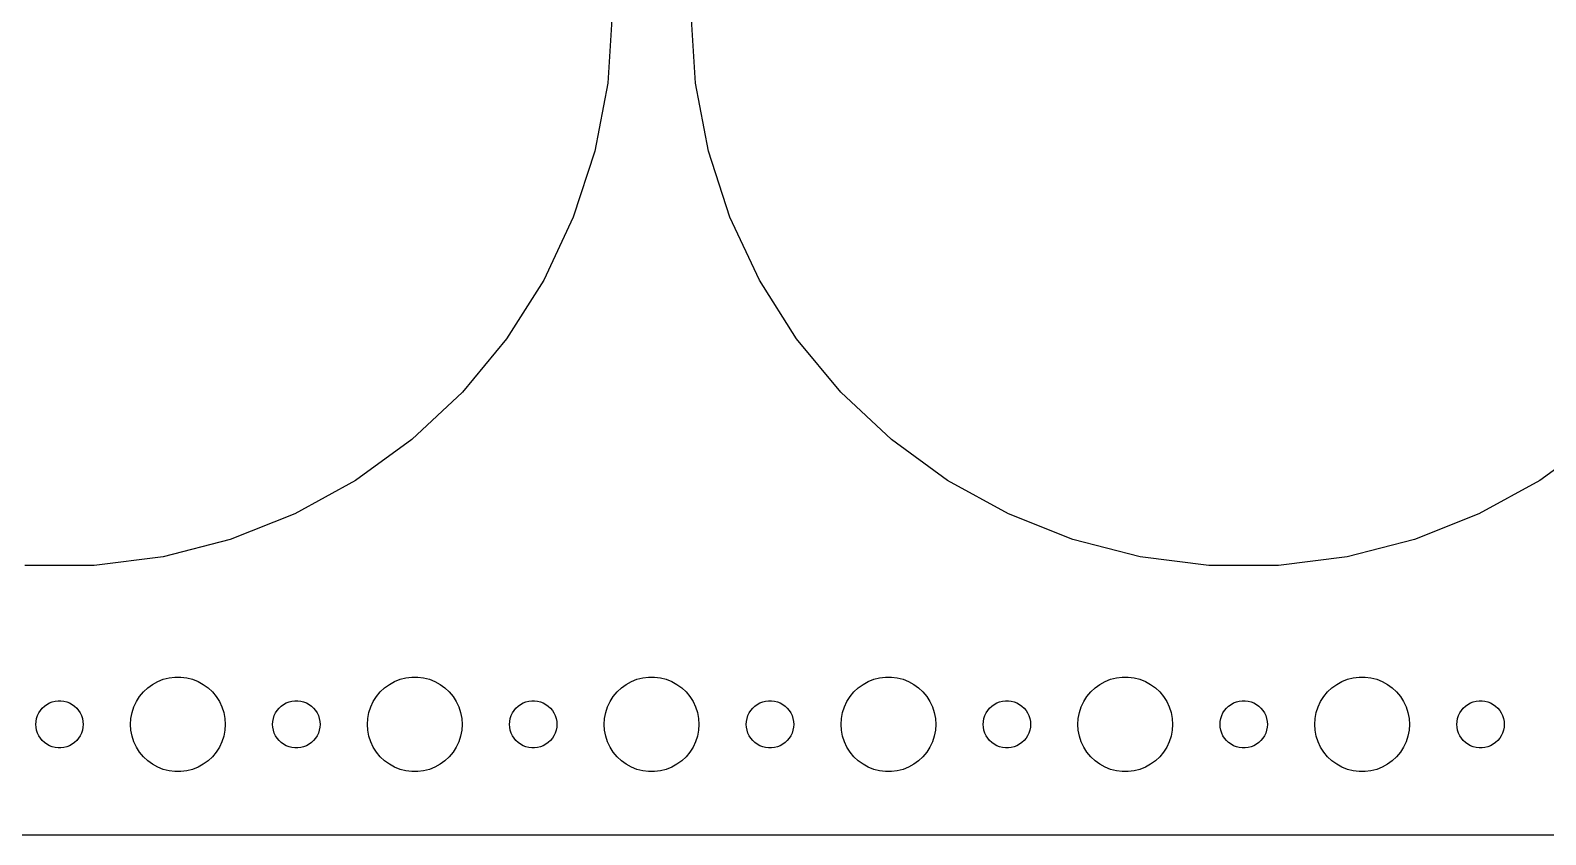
# Model space of a CAD drawing. Header units: metres. Extents: x -194 to 194, y 62 to 280.
# Drawn here: x -1.8 to 94.1, y 62 to 113 of the extents above; entities that cross this region are included whole.
import ezdxf

# ---------------------------------------------------------------- set-up
doc = ezdxf.new("R2010")
doc.units = ezdxf.units.M

msp = doc.modelspace()

# ---------------------------------------------------------------- linework, layer by layer
for p, q in [((35, 114), (34.724, 109.613)), ((40.276, 109.613), (40, 114)), ((34.724, 109.613), (33.9004, 105.296)), ((41.0996, 105.296), (40.276, 109.613)), ((33.9004, 105.296), (32.5422, 101.116)), ((42.4578, 101.116), (41.0996, 105.296)), ((32.5422, 101.116), (30.6707, 97.1386)), ((44.3293, 97.1386), (42.4578, 101.116)), ((30.6707, 97.1386), (28.3156, 93.4275)), ((46.6844, 93.4275), (44.3293, 97.1386)), ((28.3156, 93.4275), (25.5139, 90.0409)), ((49.4861, 90.0409), (46.6844, 93.4275)), ((25.5139, 90.0409), (22.3098, 87.032)), ((52.6902, 87.032), (49.4861, 90.0409)), ((22.3098, 87.032), (18.7539, 84.4485)), ((56.2461, 84.4485), (52.6902, 87.032)), ((97.3098, 87.032), (93.7539, 84.4485)), ((18.7539, 84.4485), (14.9023, 82.3311)), ((60.0977, 82.3311), (56.2461, 84.4485)), ((93.7539, 84.4485), (89.9023, 82.3311)), ((14.9023, 82.3311), (10.8156, 80.713)), ((64.1844, 80.713), (60.0977, 82.3311)), ((89.9023, 82.3311), (85.8156, 80.713)), ((10.8156, 80.713), (6.55833, 79.6199)), ((68.4417, 79.6199), (64.1844, 80.713)), ((85.8156, 80.713), (81.5583, 79.6199)), ((2.19766, 79.0691), (-2.19766, 79.0691)), ((6.55833, 79.6199), (2.19766, 79.0691)), ((72.8023, 79.0691), (68.4417, 79.6199)), ((77.1977, 79.0691), (72.8023, 79.0691)), ((81.5583, 79.6199), (77.1977, 79.0691)), ((6.93785, 71.9469), (7.31161, 71.9941)), ((7.31161, 71.9941), (7.68837, 71.9941)), ((7.68837, 71.9941), (8.06213, 71.9469)), ((21.9379, 71.9469), (22.3116, 71.9941)), ((22.3116, 71.9941), (22.6884, 71.9941)), ((22.6884, 71.9941), (23.0621, 71.9469)), ((36.9379, 71.9469), (37.3116, 71.9941)), ((37.3116, 71.9941), (37.6884, 71.9941)), ((37.6884, 71.9941), (38.0621, 71.9469)), ((51.9379, 71.9469), (52.3116, 71.9941)), ((52.3116, 71.9941), (52.6884, 71.9941)), ((52.6884, 71.9941), (53.0621, 71.9469)), ((66.9379, 71.9469), (67.3116, 71.9941)), ((67.3116, 71.9941), (67.6884, 71.9941)), ((67.6884, 71.9941), (68.0621, 71.9469)), ((81.9379, 71.9469), (82.3116, 71.9941)), ((82.3116, 71.9941), (82.6884, 71.9941)), ((82.6884, 71.9941), (83.0621, 71.9469)), ((5.07294, 70.7634), (5.31308, 71.0536)), ((5.31308, 71.0536), (5.58772, 71.3115)), ((5.58772, 71.3115), (5.89252, 71.533)), ((5.89252, 71.533), (6.22266, 71.7145)), ((6.22266, 71.7145), (6.57294, 71.8532)), ((6.57294, 71.8532), (6.93785, 71.9469)), ((8.06213, 71.9469), (8.42705, 71.8532)), ((8.42705, 71.8532), (8.77733, 71.7145)), ((8.77733, 71.7145), (9.10747, 71.533)), ((9.10747, 71.533), (9.41226, 71.3115)), ((9.41226, 71.3115), (9.6869, 71.0536)), ((9.6869, 71.0536), (9.92705, 70.7634)), ((20.0729, 70.7634), (20.3131, 71.0536)), ((20.3131, 71.0536), (20.5877, 71.3115)), ((20.5877, 71.3115), (20.8925, 71.533)), ((20.8925, 71.533), (21.2227, 71.7145)), ((21.2227, 71.7145), (21.5729, 71.8532)), ((21.5729, 71.8532), (21.9379, 71.9469)), ((23.0621, 71.9469), (23.427, 71.8532)), ((23.427, 71.8532), (23.7773, 71.7145)), ((23.7773, 71.7145), (24.1075, 71.533)), ((24.1075, 71.533), (24.4123, 71.3115)), ((24.4123, 71.3115), (24.6869, 71.0536)), ((24.6869, 71.0536), (24.927, 70.7634)), ((35.0729, 70.7634), (35.3131, 71.0536)), ((35.3131, 71.0536), (35.5877, 71.3115)), ((35.5877, 71.3115), (35.8925, 71.533)), ((35.8925, 71.533), (36.2227, 71.7145)), ((36.2227, 71.7145), (36.5729, 71.8532)), ((36.5729, 71.8532), (36.9379, 71.9469)), ((38.0621, 71.9469), (38.427, 71.8532)), ((38.427, 71.8532), (38.7773, 71.7145)), ((38.7773, 71.7145), (39.1075, 71.533)), ((39.1075, 71.533), (39.4123, 71.3115)), ((39.4123, 71.3115), (39.6869, 71.0536)), ((39.6869, 71.0536), (39.927, 70.7634)), ((50.0729, 70.7634), (50.3131, 71.0536)), ((50.3131, 71.0536), (50.5877, 71.3115)), ((50.5877, 71.3115), (50.8925, 71.533)), ((50.8925, 71.533), (51.2227, 71.7145)), ((51.2227, 71.7145), (51.5729, 71.8532)), ((51.5729, 71.8532), (51.9379, 71.9469)), ((53.0621, 71.9469), (53.427, 71.8532)), ((53.427, 71.8532), (53.7773, 71.7145)), ((53.7773, 71.7145), (54.1075, 71.533)), ((54.1075, 71.533), (54.4123, 71.3115)), ((54.4123, 71.3115), (54.6869, 71.0536)), ((54.6869, 71.0536), (54.927, 70.7634)), ((65.073, 70.7634), (65.3131, 71.0536)), ((65.3131, 71.0536), (65.5877, 71.3115)), ((65.5877, 71.3115), (65.8925, 71.533)), ((65.8925, 71.533), (66.2227, 71.7145)), ((66.2227, 71.7145), (66.573, 71.8532)), ((66.573, 71.8532), (66.9379, 71.9469)), ((68.0621, 71.9469), (68.427, 71.8532)), ((68.427, 71.8532), (68.7773, 71.7145)), ((68.7773, 71.7145), (69.1075, 71.533)), ((69.1075, 71.533), (69.4123, 71.3115)), ((69.4123, 71.3115), (69.6869, 71.0536)), ((69.6869, 71.0536), (69.927, 70.7634)), ((80.073, 70.7634), (80.3131, 71.0536)), ((80.3131, 71.0536), (80.5877, 71.3115)), ((80.5877, 71.3115), (80.8925, 71.533)), ((80.8925, 71.533), (81.2227, 71.7145)), ((81.2227, 71.7145), (81.573, 71.8532)), ((81.573, 71.8532), (81.9379, 71.9469)), ((83.0621, 71.9469), (83.427, 71.8532)), ((83.427, 71.8532), (83.7773, 71.7145)), ((83.7773, 71.7145), (84.1075, 71.533)), ((84.1075, 71.533), (84.4123, 71.3115)), ((84.4123, 71.3115), (84.6869, 71.0536)), ((84.6869, 71.0536), (84.927, 70.7634)), ((-1.09344, 70.0268), (-0.95613, 70.1558)), ((-0.95613, 70.1558), (-0.80373, 70.2665)), ((-0.80373, 70.2665), (-0.63866, 70.3572)), ((-0.63866, 70.3572), (-0.46352, 70.4266)), ((-0.46352, 70.4266), (-0.28107, 70.4734)), ((-0.28107, 70.4734), (-0.09418, 70.497)), ((-0.09418, 70.497), (0.09418, 70.497)), ((0.09418, 70.497), (0.28107, 70.4734)), ((0.28107, 70.4734), (0.46352, 70.4266)), ((0.46352, 70.4266), (0.63866, 70.3572)), ((0.63866, 70.3572), (0.80373, 70.2665)), ((0.80373, 70.2665), (0.95613, 70.1558)), ((0.95613, 70.1558), (1.09344, 70.0268)), ((4.59424, 69.7461), (4.71066, 70.1044)), ((4.71066, 70.1044), (4.87108, 70.4453)), ((4.87108, 70.4453), (5.07294, 70.7634)), ((9.92705, 70.7634), (10.1289, 70.4453)), ((10.1289, 70.4453), (10.2893, 70.1044)), ((10.2893, 70.1044), (10.4057, 69.7461)), ((13.9065, 70.0268), (14.0439, 70.1558)), ((14.0439, 70.1558), (14.1963, 70.2665)), ((14.1963, 70.2665), (14.3613, 70.3572)), ((14.3613, 70.3572), (14.5365, 70.4266)), ((14.5365, 70.4266), (14.7189, 70.4734)), ((14.7189, 70.4734), (14.9058, 70.497)), ((14.9058, 70.497), (15.0942, 70.497)), ((15.0942, 70.497), (15.2811, 70.4734)), ((15.2811, 70.4734), (15.4635, 70.4266)), ((15.4635, 70.4266), (15.6387, 70.3572)), ((15.6387, 70.3572), (15.8037, 70.2665)), ((15.8037, 70.2665), (15.9561, 70.1558)), ((15.9561, 70.1558), (16.0934, 70.0268)), ((19.5942, 69.7461), (19.7107, 70.1044)), ((19.7107, 70.1044), (19.8711, 70.4453)), ((19.8711, 70.4453), (20.0729, 70.7634)), ((24.927, 70.7634), (25.1289, 70.4453)), ((25.1289, 70.4453), (25.2893, 70.1044)), ((25.2893, 70.1044), (25.4057, 69.7461)), ((28.9065, 70.0268), (29.0439, 70.1558)), ((29.0439, 70.1558), (29.1963, 70.2665)), ((29.1963, 70.2665), (29.3613, 70.3572)), ((29.3613, 70.3572), (29.5365, 70.4266)), ((29.5365, 70.4266), (29.7189, 70.4734)), ((29.7189, 70.4734), (29.9058, 70.497)), ((29.9058, 70.497), (30.0942, 70.497)), ((30.0942, 70.497), (30.2811, 70.4734)), ((30.2811, 70.4734), (30.4635, 70.4266)), ((30.4635, 70.4266), (30.6387, 70.3572)), ((30.6387, 70.3572), (30.8037, 70.2665)), ((30.8037, 70.2665), (30.9561, 70.1558)), ((30.9561, 70.1558), (31.0934, 70.0268)), ((34.5942, 69.7461), (34.7107, 70.1044)), ((34.7107, 70.1044), (34.8711, 70.4453)), ((34.8711, 70.4453), (35.0729, 70.7634)), ((39.927, 70.7634), (40.1289, 70.4453)), ((40.1289, 70.4453), (40.2893, 70.1044)), ((40.2893, 70.1044), (40.4057, 69.7461)), ((43.9065, 70.0268), (44.0439, 70.1558)), ((44.0439, 70.1558), (44.1963, 70.2665)), ((44.1963, 70.2665), (44.3613, 70.3572)), ((44.3613, 70.3572), (44.5365, 70.4266)), ((44.5365, 70.4266), (44.7189, 70.4734)), ((44.7189, 70.4734), (44.9058, 70.497)), ((44.9058, 70.497), (45.0942, 70.497)), ((45.0942, 70.497), (45.2811, 70.4734)), ((45.2811, 70.4734), (45.4635, 70.4266)), ((45.4635, 70.4266), (45.6387, 70.3572)), ((45.6387, 70.3572), (45.8037, 70.2665)), ((45.8037, 70.2665), (45.9561, 70.1558)), ((45.9561, 70.1558), (46.0934, 70.0268)), ((49.5942, 69.7461), (49.7107, 70.1044)), ((49.7107, 70.1044), (49.8711, 70.4453)), ((49.8711, 70.4453), (50.0729, 70.7634)), ((54.927, 70.7634), (55.1289, 70.4453)), ((55.1289, 70.4453), (55.2893, 70.1044)), ((55.2893, 70.1044), (55.4057, 69.7461)), ((58.9065, 70.0268), (59.0439, 70.1558)), ((59.0439, 70.1558), (59.1963, 70.2665)), ((59.1963, 70.2665), (59.3613, 70.3572)), ((59.3613, 70.3572), (59.5365, 70.4266)), ((59.5365, 70.4266), (59.7189, 70.4734)), ((59.7189, 70.4734), (59.9058, 70.497)), ((59.9058, 70.497), (60.0942, 70.497)), ((60.0942, 70.497), (60.2811, 70.4734)), ((60.2811, 70.4734), (60.4635, 70.4266)), ((60.4635, 70.4266), (60.6387, 70.3572)), ((60.6387, 70.3572), (60.8037, 70.2665)), ((60.8037, 70.2665), (60.9561, 70.1558)), ((60.9561, 70.1558), (61.0934, 70.0268)), ((64.5943, 69.7461), (64.7107, 70.1044)), ((64.7107, 70.1044), (64.8711, 70.4453)), ((64.8711, 70.4453), (65.073, 70.7634)), ((69.927, 70.7634), (70.1289, 70.4453)), ((70.1289, 70.4453), (70.2893, 70.1044)), ((70.2893, 70.1044), (70.4057, 69.7461)), ((73.9065, 70.0268), (74.0439, 70.1558)), ((74.0439, 70.1558), (74.1963, 70.2665)), ((74.1963, 70.2665), (74.3613, 70.3572)), ((74.3613, 70.3572), (74.5365, 70.4266)), ((74.5365, 70.4266), (74.7189, 70.4734)), ((74.7189, 70.4734), (74.9058, 70.497)), ((74.9058, 70.497), (75.0942, 70.497)), ((75.0942, 70.497), (75.2811, 70.4734)), ((75.2811, 70.4734), (75.4635, 70.4266)), ((75.4635, 70.4266), (75.6387, 70.3572)), ((75.6387, 70.3572), (75.8037, 70.2665)), ((75.8037, 70.2665), (75.9561, 70.1558)), ((75.9561, 70.1558), (76.0934, 70.0268)), ((79.5943, 69.7461), (79.7107, 70.1044)), ((79.7107, 70.1044), (79.8711, 70.4453)), ((79.8711, 70.4453), (80.073, 70.7634)), ((84.927, 70.7634), (85.1289, 70.4453)), ((85.1289, 70.4453), (85.2893, 70.1044)), ((85.2893, 70.1044), (85.4057, 69.7461)), ((88.9065, 70.0268), (89.0439, 70.1558)), ((89.0439, 70.1558), (89.1963, 70.2665)), ((89.1963, 70.2665), (89.3613, 70.3572)), ((89.3613, 70.3572), (89.5365, 70.4266)), ((89.5365, 70.4266), (89.7189, 70.4734)), ((89.7189, 70.4734), (89.9058, 70.497)), ((89.9058, 70.497), (90.0942, 70.497)), ((90.0942, 70.497), (90.2811, 70.4734)), ((90.2811, 70.4734), (90.4635, 70.4266)), ((90.4635, 70.4266), (90.6387, 70.3572)), ((90.6387, 70.3572), (90.8037, 70.2665)), ((90.8037, 70.2665), (90.9561, 70.1558)), ((90.9561, 70.1558), (91.0934, 70.0268)), ((-1.5, 69), (-1.48816, 69.188)), ((-1.48816, 69.188), (-1.45287, 69.373)), ((-1.45287, 69.373), (-1.39465, 69.5522)), ((-1.39465, 69.5522), (-1.31445, 69.7226)), ((-1.31445, 69.7226), (-1.21352, 69.8817)), ((-1.21352, 69.8817), (-1.09344, 70.0268)), ((1.09344, 70.0268), (1.21352, 69.8817)), ((1.21352, 69.8817), (1.31445, 69.7226)), ((1.31445, 69.7226), (1.39465, 69.5522)), ((1.39465, 69.5522), (1.45287, 69.373)), ((1.45287, 69.373), (1.48816, 69.188)), ((1.48816, 69.188), (1.5, 69)), ((4.5, 69), (4.52365, 69.376)), ((4.52365, 69.376), (4.59424, 69.7461)), ((10.4057, 69.7461), (10.4763, 69.376)), ((10.4763, 69.376), (10.5, 69)), ((13.5, 69), (13.5118, 69.188)), ((13.5118, 69.188), (13.5471, 69.373)), ((13.5471, 69.373), (13.6053, 69.5522)), ((13.6053, 69.5522), (13.6855, 69.7226)), ((13.6855, 69.7226), (13.7865, 69.8817)), ((13.7865, 69.8817), (13.9065, 70.0268)), ((16.0934, 70.0268), (16.2135, 69.8817)), ((16.2135, 69.8817), (16.3145, 69.7226)), ((16.3145, 69.7226), (16.3947, 69.5522)), ((16.3947, 69.5522), (16.4529, 69.373)), ((16.4529, 69.373), (16.4882, 69.188)), ((16.4882, 69.188), (16.5, 69)), ((19.5, 69), (19.5237, 69.376)), ((19.5237, 69.376), (19.5942, 69.7461)), ((25.4057, 69.7461), (25.4763, 69.376)), ((25.4763, 69.376), (25.5, 69)), ((28.5, 69), (28.5118, 69.188)), ((28.5118, 69.188), (28.5471, 69.373)), ((28.5471, 69.373), (28.6053, 69.5522)), ((28.6053, 69.5522), (28.6855, 69.7226)), ((28.6855, 69.7226), (28.7865, 69.8817)), ((28.7865, 69.8817), (28.9065, 70.0268)), ((31.0934, 70.0268), (31.2135, 69.8817)), ((31.2135, 69.8817), (31.3145, 69.7226)), ((31.3145, 69.7226), (31.3947, 69.5522)), ((31.3947, 69.5522), (31.4529, 69.373)), ((31.4529, 69.373), (31.4882, 69.188)), ((31.4882, 69.188), (31.5, 69)), ((34.5, 69), (34.5237, 69.376)), ((34.5237, 69.376), (34.5942, 69.7461)), ((40.4057, 69.7461), (40.4763, 69.376)), ((40.4763, 69.376), (40.5, 69)), ((43.5, 69), (43.5118, 69.188)), ((43.5118, 69.188), (43.5471, 69.373)), ((43.5471, 69.373), (43.6053, 69.5522)), ((43.6053, 69.5522), (43.6855, 69.7226)), ((43.6855, 69.7226), (43.7865, 69.8817)), ((43.7865, 69.8817), (43.9065, 70.0268)), ((46.0934, 70.0268), (46.2135, 69.8817)), ((46.2135, 69.8817), (46.3145, 69.7226)), ((46.3145, 69.7226), (46.3947, 69.5522)), ((46.3947, 69.5522), (46.4529, 69.373)), ((46.4529, 69.373), (46.4882, 69.188)), ((46.4882, 69.188), (46.5, 69)), ((49.5, 69), (49.5237, 69.376)), ((49.5237, 69.376), (49.5942, 69.7461)), ((55.4057, 69.7461), (55.4763, 69.376)), ((55.4763, 69.376), (55.5, 69)), ((58.5, 69), (58.5118, 69.188)), ((58.5118, 69.188), (58.5471, 69.373)), ((58.5471, 69.373), (58.6053, 69.5522)), ((58.6053, 69.5522), (58.6855, 69.7226)), ((58.6855, 69.7226), (58.7865, 69.8817)), ((58.7865, 69.8817), (58.9065, 70.0268)), ((61.0934, 70.0268), (61.2135, 69.8817)), ((61.2135, 69.8817), (61.3145, 69.7226)), ((61.3145, 69.7226), (61.3947, 69.5522)), ((61.3947, 69.5522), (61.4529, 69.373)), ((61.4529, 69.373), (61.4882, 69.188)), ((61.4882, 69.188), (61.5, 69)), ((64.5, 69), (64.5237, 69.376)), ((64.5237, 69.376), (64.5943, 69.7461)), ((70.4057, 69.7461), (70.4763, 69.376)), ((70.4763, 69.376), (70.5, 69)), ((73.5, 69), (73.5118, 69.188)), ((73.5118, 69.188), (73.5471, 69.373)), ((73.5471, 69.373), (73.6053, 69.5522)), ((73.6053, 69.5522), (73.6855, 69.7226)), ((73.6855, 69.7226), (73.7865, 69.8817)), ((73.7865, 69.8817), (73.9065, 70.0268)), ((76.0934, 70.0268), (76.2135, 69.8817)), ((76.2135, 69.8817), (76.3145, 69.7226)), ((76.3145, 69.7226), (76.3947, 69.5522)), ((76.3947, 69.5522), (76.4529, 69.373)), ((76.4529, 69.373), (76.4882, 69.188)), ((76.4882, 69.188), (76.5, 69)), ((79.5, 69), (79.5237, 69.376)), ((79.5237, 69.376), (79.5943, 69.7461)), ((85.4057, 69.7461), (85.4763, 69.376)), ((85.4763, 69.376), (85.5, 69)), ((88.5, 69), (88.5118, 69.188)), ((88.5118, 69.188), (88.5471, 69.373)), ((88.5471, 69.373), (88.6053, 69.5522)), ((88.6053, 69.5522), (88.6855, 69.7226)), ((88.6855, 69.7226), (88.7865, 69.8817)), ((88.7865, 69.8817), (88.9065, 70.0268)), ((91.0934, 70.0268), (91.2135, 69.8817)), ((91.2135, 69.8817), (91.3145, 69.7226)), ((91.3145, 69.7226), (91.3947, 69.5522)), ((91.3947, 69.5522), (91.4529, 69.373)), ((91.4529, 69.373), (91.4882, 69.188)), ((91.4882, 69.188), (91.5, 69)), ((-1.48816, 68.812), (-1.5, 69)), ((-1.45287, 68.627), (-1.48816, 68.812)), ((-1.39465, 68.4478), (-1.45287, 68.627)), ((-1.31445, 68.2774), (-1.39465, 68.4478)), ((-1.21352, 68.1183), (-1.31445, 68.2774)), ((1.31445, 68.2774), (1.21352, 68.1183)), ((1.39465, 68.4478), (1.31445, 68.2774)), ((1.45287, 68.627), (1.39465, 68.4478)), ((1.48816, 68.812), (1.45287, 68.627)), ((1.5, 69), (1.48816, 68.812)), ((4.52365, 68.624), (4.5, 69)), ((4.59424, 68.2539), (4.52365, 68.624)), ((4.71066, 67.8956), (4.59424, 68.2539)), ((10.4057, 68.2539), (10.2893, 67.8956)), ((10.4763, 68.624), (10.4057, 68.2539)), ((10.5, 69), (10.4763, 68.624)), ((13.5118, 68.812), (13.5, 69)), ((13.5471, 68.627), (13.5118, 68.812)), ((13.6053, 68.4478), (13.5471, 68.627)), ((13.6855, 68.2774), (13.6053, 68.4478)), ((13.7865, 68.1183), (13.6855, 68.2774)), ((16.3145, 68.2774), (16.2135, 68.1183)), ((16.3947, 68.4478), (16.3145, 68.2774)), ((16.4529, 68.627), (16.3947, 68.4478)), ((16.4882, 68.812), (16.4529, 68.627)), ((16.5, 69), (16.4882, 68.812)), ((19.5237, 68.624), (19.5, 69)), ((19.5942, 68.2539), (19.5237, 68.624)), ((19.7107, 67.8956), (19.5942, 68.2539)), ((25.4057, 68.2539), (25.2893, 67.8956)), ((25.4763, 68.624), (25.4057, 68.2539)), ((25.5, 69), (25.4763, 68.624)), ((28.5118, 68.812), (28.5, 69)), ((28.5471, 68.627), (28.5118, 68.812)), ((28.6053, 68.4478), (28.5471, 68.627)), ((28.6855, 68.2774), (28.6053, 68.4478)), ((28.7865, 68.1183), (28.6855, 68.2774)), ((31.3145, 68.2774), (31.2135, 68.1183)), ((31.3947, 68.4478), (31.3145, 68.2774)), ((31.4529, 68.627), (31.3947, 68.4478)), ((31.4882, 68.812), (31.4529, 68.627)), ((31.5, 69), (31.4882, 68.812)), ((34.5237, 68.624), (34.5, 69)), ((34.5942, 68.2539), (34.5237, 68.624)), ((34.7107, 67.8956), (34.5942, 68.2539)), ((40.4057, 68.2539), (40.2893, 67.8956)), ((40.4763, 68.624), (40.4057, 68.2539)), ((40.5, 69), (40.4763, 68.624)), ((43.5118, 68.812), (43.5, 69)), ((43.5471, 68.627), (43.5118, 68.812)), ((43.6053, 68.4478), (43.5471, 68.627)), ((43.6855, 68.2774), (43.6053, 68.4478)), ((43.7865, 68.1183), (43.6855, 68.2774)), ((46.3145, 68.2774), (46.2135, 68.1183)), ((46.3947, 68.4478), (46.3145, 68.2774)), ((46.4529, 68.627), (46.3947, 68.4478)), ((46.4882, 68.812), (46.4529, 68.627)), ((46.5, 69), (46.4882, 68.812)), ((49.5237, 68.624), (49.5, 69)), ((49.5942, 68.2539), (49.5237, 68.624)), ((49.7107, 67.8956), (49.5942, 68.2539)), ((55.4057, 68.2539), (55.2893, 67.8956)), ((55.4763, 68.624), (55.4057, 68.2539)), ((55.5, 69), (55.4763, 68.624)), ((58.5118, 68.812), (58.5, 69)), ((58.5471, 68.627), (58.5118, 68.812)), ((58.6053, 68.4478), (58.5471, 68.627)), ((58.6855, 68.2774), (58.6053, 68.4478)), ((58.7865, 68.1183), (58.6855, 68.2774)), ((61.3145, 68.2774), (61.2135, 68.1183)), ((61.3947, 68.4478), (61.3145, 68.2774)), ((61.4529, 68.627), (61.3947, 68.4478)), ((61.4882, 68.812), (61.4529, 68.627)), ((61.5, 69), (61.4882, 68.812)), ((64.5237, 68.624), (64.5, 69)), ((64.5943, 68.2539), (64.5237, 68.624)), ((64.7107, 67.8956), (64.5943, 68.2539)), ((70.4057, 68.2539), (70.2893, 67.8956)), ((70.4763, 68.624), (70.4057, 68.2539)), ((70.5, 69), (70.4763, 68.624)), ((73.5118, 68.812), (73.5, 69)), ((73.5471, 68.627), (73.5118, 68.812)), ((73.6053, 68.4478), (73.5471, 68.627)), ((73.6855, 68.2774), (73.6053, 68.4478)), ((73.7865, 68.1183), (73.6855, 68.2774)), ((76.3145, 68.2774), (76.2135, 68.1183)), ((76.3947, 68.4478), (76.3145, 68.2774)), ((76.4529, 68.627), (76.3947, 68.4478)), ((76.4882, 68.812), (76.4529, 68.627)), ((76.5, 69), (76.4882, 68.812)), ((79.5237, 68.624), (79.5, 69)), ((79.5943, 68.2539), (79.5237, 68.624)), ((79.7107, 67.8956), (79.5943, 68.2539)), ((85.4057, 68.2539), (85.2893, 67.8956)), ((85.4763, 68.624), (85.4057, 68.2539)), ((85.5, 69), (85.4763, 68.624)), ((88.5118, 68.812), (88.5, 69)), ((88.5471, 68.627), (88.5118, 68.812)), ((88.6053, 68.4478), (88.5471, 68.627)), ((88.6855, 68.2774), (88.6053, 68.4478)), ((88.7865, 68.1183), (88.6855, 68.2774)), ((91.3145, 68.2774), (91.2135, 68.1183)), ((91.3947, 68.4478), (91.3145, 68.2774)), ((91.4529, 68.627), (91.3947, 68.4478)), ((91.4882, 68.812), (91.4529, 68.627)), ((91.5, 69), (91.4882, 68.812)), ((-1.09344, 67.9732), (-1.21352, 68.1183)), ((-0.95613, 67.8442), (-1.09344, 67.9732)), ((-0.80373, 67.7335), (-0.95613, 67.8442)), ((-0.63866, 67.6428), (-0.80373, 67.7335)), ((-0.46352, 67.5734), (-0.63866, 67.6428)), ((-0.28107, 67.5266), (-0.46352, 67.5734)), ((-0.09418, 67.503), (-0.28107, 67.5266)), ((0.09418, 67.503), (-0.09418, 67.503)), ((0.28107, 67.5266), (0.09418, 67.503)), ((0.46352, 67.5734), (0.28107, 67.5266)), ((0.63866, 67.6428), (0.46352, 67.5734)), ((0.80373, 67.7335), (0.63866, 67.6428)), ((0.95613, 67.8442), (0.80373, 67.7335)), ((1.09344, 67.9732), (0.95613, 67.8442)), ((1.21352, 68.1183), (1.09344, 67.9732)), ((4.87108, 67.5547), (4.71066, 67.8956)), ((5.07294, 67.2366), (4.87108, 67.5547)), ((5.31308, 66.9464), (5.07294, 67.2366)), ((9.92705, 67.2366), (9.6869, 66.9464)), ((10.1289, 67.5547), (9.92705, 67.2366)), ((10.2893, 67.8956), (10.1289, 67.5547)), ((13.9065, 67.9732), (13.7865, 68.1183)), ((14.0439, 67.8442), (13.9065, 67.9732)), ((14.1963, 67.7335), (14.0439, 67.8442)), ((14.3613, 67.6428), (14.1963, 67.7335)), ((14.5365, 67.5734), (14.3613, 67.6428)), ((14.7189, 67.5266), (14.5365, 67.5734)), ((14.9058, 67.503), (14.7189, 67.5266)), ((15.0942, 67.503), (14.9058, 67.503)), ((15.2811, 67.5266), (15.0942, 67.503)), ((15.4635, 67.5734), (15.2811, 67.5266)), ((15.6387, 67.6428), (15.4635, 67.5734)), ((15.8037, 67.7335), (15.6387, 67.6428)), ((15.9561, 67.8442), (15.8037, 67.7335)), ((16.0934, 67.9732), (15.9561, 67.8442)), ((16.2135, 68.1183), (16.0934, 67.9732)), ((19.8711, 67.5547), (19.7107, 67.8956)), ((20.0729, 67.2366), (19.8711, 67.5547)), ((20.3131, 66.9464), (20.0729, 67.2366)), ((24.927, 67.2366), (24.6869, 66.9464)), ((25.1289, 67.5547), (24.927, 67.2366)), ((25.2893, 67.8956), (25.1289, 67.5547)), ((28.9065, 67.9732), (28.7865, 68.1183)), ((29.0439, 67.8442), (28.9065, 67.9732)), ((29.1963, 67.7335), (29.0439, 67.8442)), ((29.3613, 67.6428), (29.1963, 67.7335)), ((29.5365, 67.5734), (29.3613, 67.6428)), ((29.7189, 67.5266), (29.5365, 67.5734)), ((29.9058, 67.503), (29.7189, 67.5266)), ((30.0942, 67.503), (29.9058, 67.503)), ((30.2811, 67.5266), (30.0942, 67.503)), ((30.4635, 67.5734), (30.2811, 67.5266)), ((30.6387, 67.6428), (30.4635, 67.5734)), ((30.8037, 67.7335), (30.6387, 67.6428)), ((30.9561, 67.8442), (30.8037, 67.7335)), ((31.0934, 67.9732), (30.9561, 67.8442)), ((31.2135, 68.1183), (31.0934, 67.9732)), ((34.8711, 67.5547), (34.7107, 67.8956)), ((35.0729, 67.2366), (34.8711, 67.5547)), ((35.3131, 66.9464), (35.0729, 67.2366)), ((39.927, 67.2366), (39.6869, 66.9464)), ((40.1289, 67.5547), (39.927, 67.2366)), ((40.2893, 67.8956), (40.1289, 67.5547)), ((43.9065, 67.9732), (43.7865, 68.1183)), ((44.0439, 67.8442), (43.9065, 67.9732)), ((44.1963, 67.7335), (44.0439, 67.8442)), ((44.3613, 67.6428), (44.1963, 67.7335)), ((44.5365, 67.5734), (44.3613, 67.6428)), ((44.7189, 67.5266), (44.5365, 67.5734)), ((44.9058, 67.503), (44.7189, 67.5266)), ((45.0942, 67.503), (44.9058, 67.503)), ((45.2811, 67.5266), (45.0942, 67.503)), ((45.4635, 67.5734), (45.2811, 67.5266)), ((45.6387, 67.6428), (45.4635, 67.5734)), ((45.8037, 67.7335), (45.6387, 67.6428)), ((45.9561, 67.8442), (45.8037, 67.7335)), ((46.0934, 67.9732), (45.9561, 67.8442)), ((46.2135, 68.1183), (46.0934, 67.9732)), ((49.8711, 67.5547), (49.7107, 67.8956)), ((50.0729, 67.2366), (49.8711, 67.5547)), ((50.3131, 66.9464), (50.0729, 67.2366)), ((54.927, 67.2366), (54.6869, 66.9464)), ((55.1289, 67.5547), (54.927, 67.2366)), ((55.2893, 67.8956), (55.1289, 67.5547)), ((58.9065, 67.9732), (58.7865, 68.1183)), ((59.0439, 67.8442), (58.9065, 67.9732)), ((59.1963, 67.7335), (59.0439, 67.8442)), ((59.3613, 67.6428), (59.1963, 67.7335)), ((59.5365, 67.5734), (59.3613, 67.6428)), ((59.7189, 67.5266), (59.5365, 67.5734)), ((59.9058, 67.503), (59.7189, 67.5266)), ((60.0942, 67.503), (59.9058, 67.503)), ((60.2811, 67.5266), (60.0942, 67.503)), ((60.4635, 67.5734), (60.2811, 67.5266)), ((60.6387, 67.6428), (60.4635, 67.5734)), ((60.8037, 67.7335), (60.6387, 67.6428)), ((60.9561, 67.8442), (60.8037, 67.7335)), ((61.0934, 67.9732), (60.9561, 67.8442)), ((61.2135, 68.1183), (61.0934, 67.9732)), ((64.8711, 67.5547), (64.7107, 67.8956)), ((65.073, 67.2366), (64.8711, 67.5547)), ((65.3131, 66.9464), (65.073, 67.2366)), ((69.927, 67.2366), (69.6869, 66.9464)), ((70.1289, 67.5547), (69.927, 67.2366)), ((70.2893, 67.8956), (70.1289, 67.5547)), ((73.9065, 67.9732), (73.7865, 68.1183)), ((74.0439, 67.8442), (73.9065, 67.9732)), ((74.1963, 67.7335), (74.0439, 67.8442)), ((74.3613, 67.6428), (74.1963, 67.7335)), ((74.5365, 67.5734), (74.3613, 67.6428)), ((74.7189, 67.5266), (74.5365, 67.5734)), ((74.9058, 67.503), (74.7189, 67.5266)), ((75.0942, 67.503), (74.9058, 67.503)), ((75.2811, 67.5266), (75.0942, 67.503)), ((75.4635, 67.5734), (75.2811, 67.5266)), ((75.6387, 67.6428), (75.4635, 67.5734)), ((75.8037, 67.7335), (75.6387, 67.6428)), ((75.9561, 67.8442), (75.8037, 67.7335)), ((76.0934, 67.9732), (75.9561, 67.8442)), ((76.2135, 68.1183), (76.0934, 67.9732)), ((79.8711, 67.5547), (79.7107, 67.8956)), ((80.073, 67.2366), (79.8711, 67.5547)), ((80.3131, 66.9464), (80.073, 67.2366)), ((84.927, 67.2366), (84.6869, 66.9464)), ((85.1289, 67.5547), (84.927, 67.2366)), ((85.2893, 67.8956), (85.1289, 67.5547)), ((88.9065, 67.9732), (88.7865, 68.1183)), ((89.0439, 67.8442), (88.9065, 67.9732)), ((89.1963, 67.7335), (89.0439, 67.8442)), ((89.3613, 67.6428), (89.1963, 67.7335)), ((89.5365, 67.5734), (89.3613, 67.6428)), ((89.7189, 67.5266), (89.5365, 67.5734)), ((89.9058, 67.503), (89.7189, 67.5266)), ((90.0942, 67.503), (89.9058, 67.503)), ((90.2811, 67.5266), (90.0942, 67.503)), ((90.4635, 67.5734), (90.2811, 67.5266)), ((90.6387, 67.6428), (90.4635, 67.5734)), ((90.8037, 67.7335), (90.6387, 67.6428)), ((90.9561, 67.8442), (90.8037, 67.7335)), ((91.0934, 67.9732), (90.9561, 67.8442)), ((91.2135, 68.1183), (91.0934, 67.9732)), ((5.58772, 66.6885), (5.31308, 66.9464)), ((5.89252, 66.467), (5.58772, 66.6885)), ((6.22266, 66.2855), (5.89252, 66.467)), ((6.57294, 66.1468), (6.22266, 66.2855)), ((8.77733, 66.2855), (8.42705, 66.1468)), ((9.10747, 66.467), (8.77733, 66.2855)), ((9.41226, 66.6885), (9.10747, 66.467)), ((9.6869, 66.9464), (9.41226, 66.6885)), ((20.5877, 66.6885), (20.3131, 66.9464)), ((20.8925, 66.467), (20.5877, 66.6885)), ((21.2227, 66.2855), (20.8925, 66.467)), ((21.5729, 66.1468), (21.2227, 66.2855)), ((23.7773, 66.2855), (23.427, 66.1468)), ((24.1075, 66.467), (23.7773, 66.2855)), ((24.4123, 66.6885), (24.1075, 66.467)), ((24.6869, 66.9464), (24.4123, 66.6885)), ((35.5877, 66.6885), (35.3131, 66.9464)), ((35.8925, 66.467), (35.5877, 66.6885)), ((36.2227, 66.2855), (35.8925, 66.467)), ((36.5729, 66.1468), (36.2227, 66.2855)), ((38.7773, 66.2855), (38.427, 66.1468)), ((39.1075, 66.467), (38.7773, 66.2855)), ((39.4123, 66.6885), (39.1075, 66.467)), ((39.6869, 66.9464), (39.4123, 66.6885)), ((50.5877, 66.6885), (50.3131, 66.9464)), ((50.8925, 66.467), (50.5877, 66.6885)), ((51.2227, 66.2855), (50.8925, 66.467)), ((51.5729, 66.1468), (51.2227, 66.2855)), ((53.7773, 66.2855), (53.427, 66.1468)), ((54.1075, 66.467), (53.7773, 66.2855)), ((54.4123, 66.6885), (54.1075, 66.467)), ((54.6869, 66.9464), (54.4123, 66.6885)), ((65.5877, 66.6885), (65.3131, 66.9464)), ((65.8925, 66.467), (65.5877, 66.6885)), ((66.2227, 66.2855), (65.8925, 66.467)), ((66.573, 66.1468), (66.2227, 66.2855)), ((68.7773, 66.2855), (68.427, 66.1468)), ((69.1075, 66.467), (68.7773, 66.2855)), ((69.4123, 66.6885), (69.1075, 66.467)), ((69.6869, 66.9464), (69.4123, 66.6885)), ((80.5877, 66.6885), (80.3131, 66.9464)), ((80.8925, 66.467), (80.5877, 66.6885)), ((81.2227, 66.2855), (80.8925, 66.467)), ((81.573, 66.1468), (81.2227, 66.2855)), ((83.7773, 66.2855), (83.427, 66.1468)), ((84.1075, 66.467), (83.7773, 66.2855)), ((84.4123, 66.6885), (84.1075, 66.467)), ((84.6869, 66.9464), (84.4123, 66.6885)), ((6.93785, 66.0531), (6.57294, 66.1468)), ((7.31161, 66.0059), (6.93785, 66.0531)), ((7.68837, 66.0059), (7.31161, 66.0059)), ((8.06213, 66.0531), (7.68837, 66.0059)), ((8.42705, 66.1468), (8.06213, 66.0531)), ((21.9379, 66.0531), (21.5729, 66.1468)), ((22.3116, 66.0059), (21.9379, 66.0531)), ((22.6884, 66.0059), (22.3116, 66.0059)), ((23.0621, 66.0531), (22.6884, 66.0059)), ((23.427, 66.1468), (23.0621, 66.0531)), ((36.9379, 66.0531), (36.5729, 66.1468)), ((37.3116, 66.0059), (36.9379, 66.0531)), ((37.6884, 66.0059), (37.3116, 66.0059)), ((38.0621, 66.0531), (37.6884, 66.0059)), ((38.427, 66.1468), (38.0621, 66.0531)), ((51.9379, 66.0531), (51.5729, 66.1468)), ((52.3116, 66.0059), (51.9379, 66.0531)), ((52.6884, 66.0059), (52.3116, 66.0059)), ((53.0621, 66.0531), (52.6884, 66.0059)), ((53.427, 66.1468), (53.0621, 66.0531)), ((66.9379, 66.0531), (66.573, 66.1468)), ((67.3116, 66.0059), (66.9379, 66.0531)), ((67.6884, 66.0059), (67.3116, 66.0059)), ((68.0621, 66.0531), (67.6884, 66.0059)), ((68.427, 66.1468), (68.0621, 66.0531)), ((81.9379, 66.0531), (81.573, 66.1468)), ((82.3116, 66.0059), (81.9379, 66.0531)), ((82.6884, 66.0059), (82.3116, 66.0059)), ((83.0621, 66.0531), (82.6884, 66.0059)), ((83.427, 66.1468), (83.0621, 66.0531)), ((-189.814, 62.0099), (189.814, 62.0099))]:
    msp.add_line(p, q)

doc.saveas('drawing.dxf')
